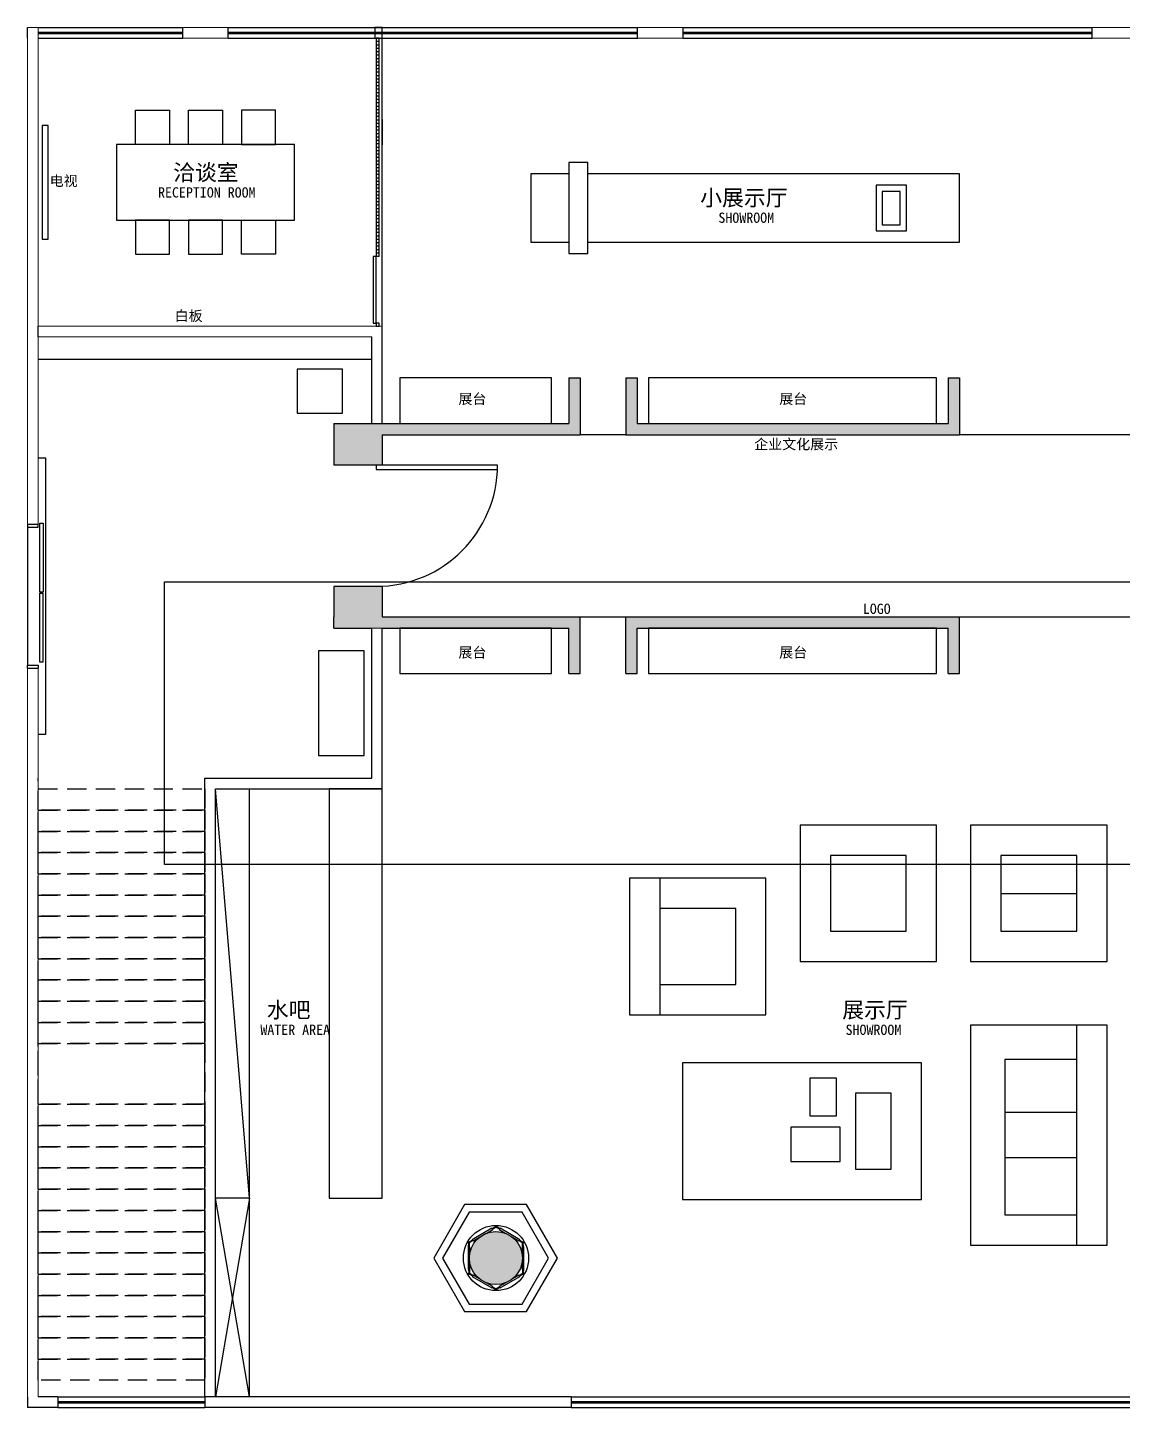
# Model space of a CAD drawing. Header units: millimetres. Extents: x 5625199 to 7433318, y -3316392 to -2552493.
# Drawn here: x 6339836 to 6354281, y -2659470 to -2641270 of the extents above; entities that cross this region are included whole.
import ezdxf

# ---------------------------------------------------------------- set-up
doc = ezdxf.new("R2010")
doc.units = ezdxf.units.MM
doc.linetypes.add('DASHEDX2', pattern=[38.1, 25.4, -12.7])
for name, color, linetype in [('155', 155, 'Continuous'), ('250', 250, 'Continuous'), ('PL-固定家具', 155, 'Continuous'), ('PL-固定落地', 155, 'Continuous'), ('PL-文字标注', 2, 'Continuous'), ('PL-新建墙体', 5, 'Continuous'), ('PL-活动家具', 15, 'Continuous'), ('PL-门', 4, 'Continuous')]:
    doc.layers.add(name, color=color, linetype=linetype)
doc.styles.add('黑体', font='simhei.ttf')

msp = doc.modelspace()

# ---------------------------------------------------------------- hatches: boundary and pattern name
at = {"layer": 'PL-新建墙体'}
h = msp.add_hatch(dxfattribs=at)
h.set_pattern_fill('AR-B88', color=250, scale=0.5, angle=90)
h.set_pattern_definition([(90, (712529.16, -478710.26), (-101.6, 3e-14), []), (180, (712529.16, -478710.264), (-101.6, -50.8), [101.6, -101.6])])
h.paths.add_polyline_path([(6344375.73, -2646489.93), (6343875.73, -2646489.93), (6343875.73, -2646639.93), (6343875.74, -2647039.93), (6344515.73, -2647039.93), (6344515.73, -2646639.93), (6347126.85, -2646639.93), (6347126.85, -2645889.93), (6346976.85, -2645889.93), (6346976.85, -2646489.93), (6344515.73, -2646489.93)])
h.paths.add_polyline_path([(6343875.73, -2649039.93), (6343875.82, -2649189.93), (6344375.73, -2649189.93), (6344515.99, -2649189.93), (6346976.85, -2649189.93), (6346976.85, -2649789.93), (6347126.85, -2649789.93), (6347126.85, -2649039.93), (6344515.73, -2649039.93), (6344515.73, -2648639.93), (6343875.8, -2648639.93)])
h.paths.add_polyline_path([(6347726.85, -2649039.93), (6347726.85, -2649789.93), (6347876.85, -2649789.93), (6347876.85, -2649189.93), (6351980.47, -2649189.93), (6351980.47, -2649789.93), (6352130.47, -2649789.93), (6352130.47, -2649039.93)])
h.paths.add_polyline_path([(6352130.47, -2646639.93), (6352130.47, -2645889.93), (6351980.47, -2645889.93), (6351980.47, -2646489.93), (6347876.85, -2646489.93), (6347876.85, -2645889.93), (6347726.85, -2645889.93), (6347726.85, -2646639.93)])
h.paths.add_polyline_path([(6358975.76, -2646639.93), (6358975.76, -2645889.93), (6358825.76, -2645889.93), (6358825.76, -2646489.93), (6354680.47, -2646489.93), (6354680.47, -2645889.93), (6354530.47, -2645889.93), (6354530.47, -2646639.93)])
h.paths.add_polyline_path([(6354530.47, -2649039.93), (6354530.47, -2649789.93), (6354680.47, -2649789.93), (6354680.47, -2649189.93), (6358825.76, -2649189.93), (6358825.76, -2649789.93), (6358975.76, -2649789.93), (6358975.76, -2649039.93)])
h.paths.add_polyline_path([(6361545.11, -2641269.82), (6361545.11, -2641329.82), (6361545.11, -2641349.82), (6361545.11, -2641409.82), (6362145.11, -2641409.82), (6362145.11, -2641809.82), (6362295.11, -2641809.82), (6362295.11, -2641409.82), (6362415.7, -2641409.82), (6362415.7, -2641269.82)])
h.paths.add_polyline_path([(6360485.63, -2655323.37, 1), (6359785.63, -2655323.37, 1)])
h.paths.add_polyline_path([(6346365.71, -2657499.99, 1), (6345665.71, -2657499.99, 1)])

# ---------------------------------------------------------------- linework, layer by layer
at = {"color": 255, "ltscale": 500}
for p, q in [((6339835.59, -2641409.82), (6339835.59, -2641269.82)), ((6339975.7, -2645349.82), (6339975.7, -2645209.82))]:
    msp.add_line(p, q, dxfattribs=at)
at = {"lineweight": 18}
for p, q in [((6339975.7, -2641269.82), (6339835.59, -2641269.82)), ((6339975.7, -2641269.82), (6339975.7, -2645209.82)), ((6339835.59, -2647820.31), (6339835.59, -2641409.82)), ((6339975.7, -2645349.82), (6339975.7, -2647820.31)), ((6339835.59, -2659329.99), (6339835.59, -2649720.31)), ((6339975.71, -2659329.99), (6339975.7, -2649720.31)), ((6344515.92, -2651310.04), (6342315.71, -2651310.04))]:
    msp.add_line(p, q, dxfattribs=at)
at = {"color": 250, "ltscale": 500}
for p, q in [((6339975.7, -2641269.82), (6341883.61, -2641269.82)), ((6342483.61, -2641269.82), (6347883.61, -2641269.82)), ((6348483.61, -2641269.82), (6353883.61, -2641269.82)), ((6339975.7, -2641409.82), (6341883.61, -2641409.82)), ((6342483.61, -2641409.82), (6347883.61, -2641409.82)), ((6348483.61, -2641409.82), (6353883.61, -2641409.82)), ((6339835.59, -2647860.31), (6339835.59, -2649680.31)), ((6340235.27, -2659329.99), (6342175.71, -2659329.99)), ((6347008.42, -2659329.99), (6359462.54, -2659329.99)), ((6340235.27, -2659469.99), (6342175.71, -2659469.99)), ((6347008.42, -2659469.99), (6359462.54, -2659469.99))]:
    msp.add_line(p, q, dxfattribs=at)
at = {"color": 3, "ltscale": 500}
for p, q in [((6339975.7, -2641329.82), (6341883.61, -2641329.82)), ((6339975.7, -2641349.82), (6341883.61, -2641349.82)), ((6342483.61, -2641329.82), (6347883.61, -2641329.82)), ((6342483.61, -2641349.82), (6347883.61, -2641349.82)), ((6348483.61, -2641329.82), (6353883.61, -2641329.82)), ((6348483.61, -2641349.82), (6353883.61, -2641349.82)), ((6340235.27, -2659389.99), (6342175.71, -2659389.99)), ((6347008.42, -2659389.99), (6359462.54, -2659389.99)), ((6340235.27, -2659409.99), (6342175.71, -2659409.99)), ((6347008.42, -2659409.99), (6359462.54, -2659409.99))]:
    msp.add_line(p, q, dxfattribs=at)
at = {"color": 255}
for p, q in [((6341883.61, -2641409.82), (6341883.61, -2641269.82)), ((6342483.61, -2641409.82), (6342483.61, -2641269.82)), ((6347883.61, -2641409.82), (6347883.61, -2641269.82)), ((6348483.61, -2641409.82), (6348483.61, -2641269.82)), ((6353883.61, -2641409.82), (6353883.61, -2641269.82)), ((6340235.27, -2659329.99), (6340235.27, -2659469.99)), ((6342175.71, -2659329.99), (6342175.71, -2659469.99)), ((6347008.42, -2659329.99), (6347008.42, -2659469.99)), ((6347008.42, -2659329.99), (6347008.42, -2659469.99))]:
    msp.add_line(p, q, dxfattribs=at)
at = {"color": 255, "lineweight": 9}
for p, q in [((6341883.61, -2641269.82), (6342483.61, -2641269.82)), ((6347883.61, -2641269.82), (6348483.61, -2641269.82)), ((6353883.61, -2641269.82), (6354483.61, -2641269.82)), ((6341883.61, -2641409.82), (6342483.61, -2641409.82)), ((6347883.61, -2641409.82), (6348483.61, -2641409.82)), ((6353883.61, -2641409.82), (6354483.61, -2641409.82))]:
    msp.add_line(p, q, dxfattribs=at)
at = {"color": 8, "ltscale": 500}
msp.add_line((6344515.73, -2642483.56), (6344515.73, -2642814.96), dxfattribs=at)
at = {"lineweight": 9}
for p, q in [((6339975.7, -2645209.82), (6342035.71, -2645209.82)), ((6344515.73, -2645209.82), (6342035.71, -2645209.82)), ((6342035.71, -2645209.82), (6342035.71, -2645209.82)), ((6339975.7, -2645349.82), (6342175.71, -2645349.82)), ((6344375.73, -2645349.82), (6342175.71, -2645349.82)), ((6344375.73, -2649189.93), (6344515.73, -2649189.93))]:
    msp.add_line(p, q, dxfattribs=at)
at = {"ltscale": 500}
for p, q in [((6344515.73, -2646489.93), (6344515.73, -2645209.82)), ((6344375.73, -2646489.93), (6344375.73, -2645349.82)), ((6339835.59, -2647820.31), (6339975.7, -2647820.31)), ((6344375.73, -2651170.41), (6344375.73, -2649189.93)), ((6344515.92, -2651310.04), (6344515.99, -2649189.93)), ((6339835.59, -2649720.31), (6339975.7, -2649720.31)), ((6342175.71, -2651170.41), (6344375.73, -2651170.41)), ((6342315.71, -2651310.04), (6344515.73, -2651310.04)), ((6339835.59, -2659329.99), (6339835.59, -2659469.99)), ((6340235.27, -2659329.99), (6339975.71, -2659329.99)), ((6347008.42, -2659329.99), (6342175.71, -2659329.99)), ((6340235.27, -2659469.99), (6339835.59, -2659469.99)), ((6347008.42, -2659469.99), (6342175.71, -2659469.99))]:
    msp.add_line(p, q, dxfattribs=at)
at = {"color": 255, "linetype": 'DASHEDX2', "ltscale": 10}
msp.add_line((6339975.7, -2658829.99), (6339975.7, -2651170.97), dxfattribs=at)
at = {"color": 255, "lineweight": 18}
msp.add_line((6339975.7, -2656609.42), (6339975.7, -2651170.97), dxfattribs=at)
for p, q in [((6342175.71, -2659329.99), (6342175.71, -2651170.41)), ((6342315.71, -2659329.99), (6342315.71, -2651310.04))]:
    msp.add_line(p, q)
at = {"ltscale": 500}
for points in [[(6339835.59, -2647820.31), (6339835.59, -2647860.31), (6339975.59, -2647860.31), (6339975.59, -2647820.31)], [(6339835.59, -2649720.31), (6339835.59, -2649680.31), (6339975.59, -2649680.31), (6339975.59, -2649720.31)]]:
    msp.add_lwpolyline(points, dxfattribs=at)
at = {"color": 250, "linetype": 'DASHEDX2', "ltscale": 10}
for points in [[(6339975.7, -2651311.99), (6342175.71, -2651312.07), (6342175.71, -2651592.07), (6339975.7, -2651591.99)], [(6339975.7, -2651591.99), (6342175.71, -2651592.07), (6342175.71, -2651872.07), (6339975.7, -2651871.99)], [(6339975.7, -2651871.99), (6342175.71, -2651872.07), (6342175.71, -2652152.07), (6339975.7, -2652151.99)], [(6339975.7, -2652151.99), (6342175.71, -2652152.07), (6342175.71, -2652432.07), (6339975.7, -2652431.99)], [(6339975.7, -2652431.99), (6342175.71, -2652432.07), (6342175.71, -2652712.07), (6339975.7, -2652711.99)], [(6339975.7, -2652711.99), (6342175.71, -2652712.07), (6342175.71, -2652992.07), (6339975.7, -2652991.99)], [(6339975.7, -2652991.99), (6342175.71, -2652992.07), (6342175.71, -2653272.07), (6339975.7, -2653271.99)], [(6339975.7, -2653271.99), (6342175.71, -2653272.07), (6342175.71, -2653552.07), (6339975.7, -2653551.99)], [(6339975.7, -2653551.99), (6342175.71, -2653552.07), (6342175.71, -2653832.07), (6339975.7, -2653831.99)], [(6339975.7, -2653831.99), (6342175.71, -2653832.07), (6342175.71, -2654112.07), (6339975.7, -2654111.99)], [(6339975.7, -2654111.99), (6342175.71, -2654112.07), (6342175.71, -2654392.07), (6339975.7, -2654391.99)], [(6339975.7, -2654391.99), (6342175.71, -2654392.07), (6342175.71, -2654672.07), (6339975.7, -2654671.99)], [(6339975.7, -2654671.99), (6342175.71, -2654672.07), (6342175.71, -2655472.07), (6339975.7, -2655471.99)], [(6339975.7, -2655471.99), (6342175.71, -2655472.07), (6342175.71, -2655752.07), (6339975.7, -2655751.99)], [(6339975.7, -2655751.99), (6342175.71, -2655752.07), (6342175.71, -2656032.07), (6339975.7, -2656031.99)], [(6339975.7, -2656031.99), (6342175.71, -2656032.07), (6342175.71, -2656312.07), (6339975.7, -2656311.99)], [(6339975.7, -2656311.99), (6342175.71, -2656312.07), (6342175.71, -2656592.07), (6339975.7, -2656591.99)], [(6339975.7, -2656591.99), (6342175.71, -2656592.07), (6342175.71, -2656872.07), (6339975.7, -2656871.99)], [(6339975.7, -2656871.99), (6342175.71, -2656872.07), (6342175.71, -2657152.07), (6339975.7, -2657151.99)], [(6339975.7, -2657151.99), (6342175.71, -2657152.07), (6342175.71, -2657432.07), (6339975.7, -2657431.99)], [(6339975.7, -2657431.99), (6342175.71, -2657432.07), (6342175.71, -2657712.07), (6339975.7, -2657711.99)], [(6339975.7, -2657711.99), (6342175.71, -2657712.07), (6342175.71, -2657992.07), (6339975.7, -2657991.99)], [(6339975.7, -2657991.99), (6342175.71, -2657992.07), (6342175.71, -2658272.07), (6339975.7, -2658271.99)], [(6339975.7, -2658271.99), (6342175.71, -2658272.07), (6342175.71, -2658552.07), (6339975.7, -2658551.99)], [(6339975.7, -2658551.99), (6342175.71, -2658552.07), (6342175.71, -2658832.07), (6339975.7, -2658831.99)], [(6339975.7, -2658831.99), (6342175.71, -2658832.07), (6342175.71, -2659112.07), (6339975.7, -2659111.99)]]:
    msp.add_lwpolyline(points, close=True, dxfattribs=at)
at = {"layer": '155', "color": 6, "ltscale": 500}
msp.add_lwpolyline([(6341641.86, -2648580.16), (6359844.08, -2648580.16), (6359844.08, -2652310.35), (6341641.86, -2652310.35)], close=True, dxfattribs=at)
at = {"layer": '250', "ltscale": 500}
for p, q in [((6347726.85, -2646639.93), (6347126.85, -2646639.93)), ((6354530.47, -2646639.93), (6352130.47, -2646639.93)), ((6347126.85, -2649039.93), (6347726.85, -2649039.93)), ((6352130.47, -2649039.93), (6354530.47, -2649039.93))]:
    msp.add_line(p, q, dxfattribs=at)
at = {"layer": 'PL-固定家具', "ltscale": 500}
for p, q in [((6344435.73, -2641409.71), (6344435.73, -2644289.82)), ((6344475.73, -2644289.71), (6344475.73, -2641409.71)), ((6344475.73, -2644289.82), (6344435.73, -2644289.82))]:
    msp.add_line(p, q, dxfattribs=at)
at = {"layer": 'PL-固定家具'}
msp.add_line((6344375.73, -2645649.82), (6339975.7, -2645649.82), dxfattribs=at)
at = {"layer": 'PL-固定家具', "color": 8}
for p, q in [((6345965.01, -2657111.94), (6346005.71, -2657089.75)), ((6345969.8, -2657120.72), (6346010.5, -2657098.53)), ((6346061.61, -2657120.72), (6346020.92, -2657098.53)), ((6346066.4, -2657111.94), (6346025.7, -2657089.75)), ((6345654.3, -2657349.87), (6345655.43, -2657303.53)), ((6345664.29, -2657350.11), (6345665.42, -2657303.77)), ((6345704.99, -2657262.06), (6345665.42, -2657286.21)), ((6345710.2, -2657270.6), (6345670.63, -2657294.75)), ((6346321.21, -2657270.6), (6346360.78, -2657294.75)), ((6346326.42, -2657262.06), (6346365.99, -2657286.21)), ((6346367.12, -2657350.11), (6346365.99, -2657303.77)), ((6346377.11, -2657349.87), (6346375.99, -2657303.53)), ((6345654.3, -2657650.11), (6345655.43, -2657696.46)), ((6345664.29, -2657649.87), (6345665.42, -2657696.21)), ((6345704.99, -2657737.92), (6345665.42, -2657713.77)), ((6345710.2, -2657729.38), (6345670.63, -2657705.24)), ((6346321.21, -2657729.38), (6346360.78, -2657705.24)), ((6346326.42, -2657737.92), (6346365.99, -2657713.77)), ((6346367.12, -2657649.87), (6346365.99, -2657696.21)), ((6346377.11, -2657650.11), (6346375.99, -2657696.46)), ((6345965.01, -2657888.04), (6346005.71, -2657910.24)), ((6345969.8, -2657879.26), (6346010.5, -2657901.46)), ((6346061.61, -2657879.26), (6346020.92, -2657901.46)), ((6346066.4, -2657888.04), (6346025.7, -2657910.24))]:
    msp.add_line(p, q, dxfattribs=at)
at = {"layer": 'PL-固定家具', "color": 250, "ltscale": 500}
for points in [[(6344435.73, -2641449.71), (6344475.73, -2641449.71), (6344475.73, -2641409.71), (6344435.73, -2641409.71)], [(6344435.73, -2641539.71), (6344475.73, -2641539.71), (6344475.73, -2641499.71), (6344435.73, -2641499.71)], [(6344435.73, -2641629.71), (6344475.73, -2641629.71), (6344475.73, -2641589.71), (6344435.73, -2641589.71)], [(6344435.73, -2641719.71), (6344475.73, -2641719.71), (6344475.73, -2641679.71), (6344435.73, -2641679.71)], [(6344435.73, -2641809.71), (6344475.73, -2641809.71), (6344475.73, -2641769.71), (6344435.73, -2641769.71)], [(6344435.73, -2641899.71), (6344475.73, -2641899.71), (6344475.73, -2641859.71), (6344435.73, -2641859.71)], [(6344435.73, -2641989.71), (6344475.73, -2641989.71), (6344475.73, -2641949.71), (6344435.73, -2641949.71)], [(6344435.73, -2642079.71), (6344475.73, -2642079.71), (6344475.73, -2642039.71), (6344435.73, -2642039.71)], [(6344435.73, -2642169.71), (6344475.73, -2642169.71), (6344475.73, -2642129.71), (6344435.73, -2642129.71)], [(6344435.73, -2642259.71), (6344475.73, -2642259.71), (6344475.73, -2642219.71), (6344435.73, -2642219.71)], [(6344435.73, -2642349.71), (6344475.73, -2642349.71), (6344475.73, -2642309.71), (6344435.73, -2642309.71)], [(6344435.73, -2642439.71), (6344475.73, -2642439.71), (6344475.73, -2642399.71), (6344435.73, -2642399.71)], [(6344435.73, -2642529.71), (6344475.73, -2642529.71), (6344475.73, -2642489.71), (6344435.73, -2642489.71)], [(6344435.73, -2642619.71), (6344475.73, -2642619.71), (6344475.73, -2642579.71), (6344435.73, -2642579.71)], [(6344435.73, -2642709.71), (6344475.73, -2642709.71), (6344475.73, -2642669.71), (6344435.73, -2642669.71)], [(6344435.73, -2642799.71), (6344475.73, -2642799.71), (6344475.73, -2642759.71), (6344435.73, -2642759.71)], [(6344435.73, -2642889.71), (6344475.73, -2642889.71), (6344475.73, -2642849.71), (6344435.73, -2642849.71)], [(6344435.73, -2642979.71), (6344475.73, -2642979.71), (6344475.73, -2642939.71), (6344435.73, -2642939.71)], [(6344435.73, -2643069.71), (6344475.73, -2643069.71), (6344475.73, -2643029.71), (6344435.73, -2643029.71)], [(6344435.73, -2643159.71), (6344475.73, -2643159.71), (6344475.73, -2643119.71), (6344435.73, -2643119.71)], [(6344435.73, -2643249.71), (6344475.73, -2643249.71), (6344475.73, -2643209.71), (6344435.73, -2643209.71)], [(6344435.73, -2643339.71), (6344475.73, -2643339.71), (6344475.73, -2643299.71), (6344435.73, -2643299.71)], [(6344435.73, -2643429.71), (6344475.73, -2643429.71), (6344475.73, -2643389.71), (6344435.73, -2643389.71)], [(6344435.73, -2643519.71), (6344475.73, -2643519.71), (6344475.73, -2643479.71), (6344435.73, -2643479.71)], [(6344435.73, -2643609.71), (6344475.73, -2643609.71), (6344475.73, -2643569.71), (6344435.73, -2643569.71)], [(6344435.73, -2643699.71), (6344475.73, -2643699.71), (6344475.73, -2643659.71), (6344435.73, -2643659.71)], [(6344435.73, -2643789.71), (6344475.73, -2643789.71), (6344475.73, -2643749.71), (6344435.73, -2643749.71)], [(6344435.73, -2643879.71), (6344475.73, -2643879.71), (6344475.73, -2643839.71), (6344435.73, -2643839.71)], [(6344435.73, -2643969.71), (6344475.73, -2643969.71), (6344475.73, -2643929.71), (6344435.73, -2643929.71)], [(6344435.73, -2644059.71), (6344475.73, -2644059.71), (6344475.73, -2644019.71), (6344435.73, -2644019.71)], [(6344435.73, -2644149.71), (6344475.73, -2644149.71), (6344475.73, -2644109.71), (6344435.73, -2644109.71)], [(6344435.73, -2644239.71), (6344475.73, -2644239.71), (6344475.73, -2644199.71), (6344435.73, -2644199.71)]]:
    msp.add_lwpolyline(points, close=True, dxfattribs=at)
at = {"layer": 'PL-固定家具', "ltscale": 500}
msp.add_lwpolyline([(6344435.73, -2645209.71), (6344475.73, -2645209.71), (6344475.73, -2645169.71), (6344435.73, -2645169.71)], close=True, dxfattribs=at)
at = {"layer": 'PL-固定家具', "color": 8}
for points in [[(6345885.8, -2657174.99), (6345972.4, -2657124.99), (6345962.4, -2657107.67), (6345702.6, -2657257.67), (6345712.6, -2657274.99), (6345799.2, -2657224.99)], [(6346232.21, -2657224.99), (6346318.81, -2657274.99), (6346328.81, -2657257.67), (6346069.01, -2657107.67), (6346059.01, -2657124.99), (6346145.61, -2657174.99)], [(6345669.3, -2657449.99), (6345669.3, -2657349.99), (6345649.3, -2657349.99), (6345649.3, -2657649.99), (6345669.3, -2657649.99), (6345669.3, -2657549.99)], [(6346362.12, -2657549.99), (6346362.12, -2657649.99), (6346382.12, -2657649.99), (6346382.12, -2657349.99), (6346362.12, -2657349.99), (6346362.12, -2657449.99)], [(6345799.2, -2657774.99), (6345712.6, -2657724.99), (6345702.6, -2657742.31), (6345962.4, -2657892.31), (6345972.4, -2657874.99), (6345885.8, -2657824.99)], [(6346145.61, -2657824.99), (6346059.01, -2657874.99), (6346069.01, -2657892.31), (6346328.81, -2657742.31), (6346318.81, -2657724.99), (6346232.21, -2657774.99)]]:
    msp.add_lwpolyline(points, dxfattribs=at)
at = {"layer": 'PL-固定家具', "color": 250}
msp.add_circle((6346015.71, -2657499.99), 430, dxfattribs=at)
at = {"layer": 'PL-固定家具'}
for centre in [(6346015.71, -2657089.99), (6345660.64, -2657294.99), (6346370.78, -2657294.99), (6345660.64, -2657704.99), (6346370.78, -2657704.99), (6346015.71, -2657909.99)]:
    msp.add_circle(centre, 10, dxfattribs=at)
at = {"layer": 'PL-固定落地', "color": 8, "ltscale": 500}
msp.add_line((6344515.73, -2645209.82), (6344515.73, -2641409.82), dxfattribs=at)
at = {"layer": 'PL-固定落地', "color": 250}
for p, q in [((6342765.71, -2656710.04), (6342315.71, -2651310.04)), ((6342765.71, -2656710.04), (6342315.71, -2659329.99)), ((6342765.71, -2659329.99), (6342315.71, -2656710.04))]:
    msp.add_line(p, q, dxfattribs=at)
at = {"layer": 'PL-固定落地'}
for p, q in [((6342765.71, -2659329.99), (6342765.71, -2651310.04)), ((6342765.71, -2656710.04), (6342315.71, -2656710.04))]:
    msp.add_line(p, q, dxfattribs=at)
at = {"layer": 'PL-新建墙体'}
for p, q in [((6346976.85, -2645889.93), (6347126.85, -2645889.93)), ((6346976.85, -2645889.93), (6346976.85, -2646489.93)), ((6347126.85, -2645889.93), (6347126.85, -2646639.93)), ((6347726.85, -2645889.93), (6347726.85, -2646639.93)), ((6347726.85, -2645889.93), (6347876.85, -2645889.93)), ((6347876.85, -2645889.93), (6347876.85, -2646489.93)), ((6351980.47, -2645889.93), (6352130.47, -2645889.93)), ((6351980.47, -2645889.93), (6351980.47, -2646489.93)), ((6352130.47, -2645889.93), (6352130.47, -2646639.93)), ((6343875.73, -2646489.93), (6346976.85, -2646489.93)), ((6343875.73, -2646489.93), (6343875.73, -2646639.93)), ((6343875.73, -2646639.93), (6343875.74, -2647039.93)), ((6344515.73, -2646639.93), (6347126.85, -2646639.93)), ((6344515.73, -2646639.93), (6344515.73, -2647039.93)), ((6347726.85, -2646639.93), (6352130.47, -2646639.93)), ((6347876.85, -2646489.93), (6351980.47, -2646489.93)), ((6344515.73, -2647039.93), (6343875.74, -2647039.93)), ((6343875.8, -2648639.93), (6343875.82, -2649039.93)), ((6344515.73, -2648639.93), (6343875.8, -2648639.93)), ((6344515.73, -2648639.93), (6344515.73, -2649039.93)), ((6343875.82, -2649189.93), (6343875.73, -2649039.93)), ((6343875.82, -2649189.93), (6344375.73, -2649189.93)), ((6344515.73, -2649039.93), (6347126.85, -2649039.93)), ((6344515.99, -2649189.93), (6346976.85, -2649189.93)), ((6346976.85, -2649789.93), (6346976.85, -2649189.93)), ((6347126.85, -2649789.93), (6347126.85, -2649039.93)), ((6347726.85, -2649039.93), (6352130.47, -2649039.93)), ((6347726.85, -2649789.93), (6347726.85, -2649039.93)), ((6347876.85, -2649189.93), (6351980.47, -2649189.93)), ((6347876.85, -2649789.93), (6347876.85, -2649189.93)), ((6351980.47, -2649789.93), (6351980.47, -2649189.93)), ((6352130.47, -2649789.93), (6352130.47, -2649039.93)), ((6346976.85, -2649789.93), (6347126.85, -2649789.93)), ((6347726.85, -2649789.93), (6347876.85, -2649789.93)), ((6351980.47, -2649789.93), (6352130.47, -2649789.93))]:
    msp.add_line(p, q, dxfattribs=at)
msp.add_lwpolyline([(6344415.73, -2641409.82), (6344515.73, -2641409.82), (6344515.73, -2641269.82), (6344415.73, -2641269.82)], close=True, dxfattribs=at)
msp.add_circle((6346015.71, -2657499.99), 350, dxfattribs=at)
at = {"layer": 'PL-活动家具', "color": 250}
for p, q in [((6348178.11, -2652489.93), (6348178.11, -2654289.93)), ((6352678.11, -2652689.93), (6353678.11, -2652689.93)), ((6349178.11, -2652889.93), (6348178.11, -2652889.93)), ((6349178.11, -2653889.93), (6349178.11, -2652889.93)), ((6348178.11, -2653889.93), (6349178.11, -2653889.93)), ((6353678.11, -2657329.99), (6353678.11, -2654429.99)), ((6353678.11, -2654879.99), (6352728.11, -2654879.99)), ((6352728.11, -2654879.99), (6352728.11, -2656929.99)), ((6353678.11, -2655579.99), (6352728.11, -2655579.99)), ((6353678.11, -2656179.99), (6352728.11, -2656179.99)), ((6352728.11, -2656929.99), (6353678.11, -2656929.99))]:
    msp.add_line(p, q, dxfattribs=at)
at = {"layer": 'PL-活动家具', "color": 8}
for points in [[(6341708.61, -2642359.82), (6341708.61, -2642809.82), (6341258.61, -2642809.82), (6341258.61, -2642359.82)], [(6342408.61, -2642359.82), (6342408.61, -2642809.82), (6341958.61, -2642809.82), (6341958.61, -2642359.82)], [(6342658.61, -2642359.82), (6342658.61, -2642809.82), (6343108.61, -2642809.82), (6343108.61, -2642359.82)], [(6341708.61, -2644259.82), (6341708.61, -2643809.82), (6341258.61, -2643809.82), (6341258.61, -2644259.82)], [(6342408.61, -2644259.82), (6342408.61, -2643809.82), (6341958.61, -2643809.82), (6341958.61, -2644259.82)], [(6342658.61, -2644259.82), (6342658.61, -2643809.82), (6343108.61, -2643809.82), (6343108.61, -2644259.82)], [(6350028.11, -2653589.93), (6351828.11, -2653589.93), (6351828.11, -2651789.93), (6350028.11, -2651789.93)], [(6352278.11, -2653589.93), (6354078.11, -2653589.93), (6354078.11, -2651789.93), (6352278.11, -2651789.93)], [(6347778.11, -2654289.93), (6349578.11, -2654289.93), (6349578.11, -2652489.93), (6347778.11, -2652489.93)], [(6352278.11, -2657329.99), (6354078.11, -2657329.99), (6354078.11, -2654429.99), (6352278.11, -2654429.99)], [(6348478.11, -2656725.68), (6351628.11, -2656725.68), (6351628.11, -2654925.68), (6348478.11, -2654925.68)]]:
    msp.add_lwpolyline(points, close=True, dxfattribs=at)
at = {"layer": 'PL-活动家具'}
for points in [[(6340028.61, -2642559.82), (6340028.61, -2644059.82), (6340108.61, -2644059.82), (6340108.61, -2642559.82)], [(6341008.61, -2643809.82), (6343358.61, -2643809.82), (6343358.61, -2642809.82), (6341008.61, -2642809.82)], [(6346976.85, -2643049.87), (6346976.85, -2644249.87), (6347226.85, -2644249.87), (6347226.85, -2643049.87)], [(6351030.47, -2643949.87), (6351430.47, -2643949.87), (6351430.47, -2643349.87), (6351030.47, -2643349.87)], [(6343392.57, -2645776.55), (6343392.57, -2646357.03), (6343992.57, -2646357.03), (6343992.57, -2645776.55)], [(6344746.42, -2646489.93), (6346746.42, -2646489.93), (6346746.42, -2645889.93), (6344746.42, -2645889.93)], [(6348028.66, -2646489.93), (6351828.66, -2646489.93), (6351828.66, -2645889.93), (6348028.66, -2645889.93)], [(6344746.42, -2649789.93), (6346746.42, -2649789.93), (6346746.42, -2649189.93), (6344746.42, -2649189.93)], [(6348028.66, -2649789.93), (6351828.66, -2649789.93), (6351828.66, -2649189.93), (6348028.66, -2649189.93)], [(6343675.73, -2649489.93), (6343675.73, -2650870.41), (6344275.73, -2650870.41), (6344275.73, -2649489.93)], [(6343815.92, -2651310.04), (6343815.92, -2656710.04), (6344515.92, -2656710.04), (6344515.92, -2651310.04)], [(6345601.98, -2656794.18), (6345194.25, -2657500.4), (6345601.98, -2658206.61), (6346417.45, -2658206.61), (6346825.19, -2657500.4), (6346417.45, -2656794.18)], [(6345659.72, -2656894.18), (6345309.72, -2657500.4), (6345659.72, -2658106.61), (6346359.72, -2658106.61), (6346709.72, -2657500.4), (6346359.72, -2656894.18)]]:
    msp.add_lwpolyline(points, close=True, dxfattribs=at)
for points in [[(6346976.85, -2643199.87), (6346476.85, -2643199.87), (6346476.85, -2644099.87), (6346976.85, -2644099.87)], [(6347226.85, -2644099.87), (6352130.47, -2644099.87), (6352130.47, -2643199.87), (6347226.85, -2643199.87)]]:
    msp.add_lwpolyline(points, dxfattribs=at)
at = {"layer": 'PL-活动家具', "color": 250}
for points in [[(6351110.47, -2643869.87), (6351350.47, -2643869.87), (6351350.47, -2643429.87), (6351110.47, -2643429.87)], [(6350428.11, -2653189.93), (6351428.11, -2653189.93), (6351428.11, -2652189.93), (6350428.11, -2652189.93)], [(6352678.11, -2653189.93), (6353678.11, -2653189.93), (6353678.11, -2652189.93), (6352678.11, -2652189.93)], [(6350158.11, -2655625.68), (6350508.11, -2655625.68), (6350508.11, -2655125.68), (6350158.11, -2655125.68)], [(6350758.11, -2656325.68), (6351228.11, -2656325.68), (6351228.11, -2655325.68), (6350758.11, -2655325.68)], [(6349908.11, -2656225.68), (6350558.11, -2656225.68), (6350558.11, -2655775.68), (6349908.11, -2655775.68)]]:
    msp.add_lwpolyline(points, close=True, dxfattribs=at)
at = {"layer": 'PL-门', "color": 250, "ltscale": 500}
for p, q in [((6340075.66, -2646950.31), (6339975.7, -2646950.31)), ((6340075.66, -2650590.31), (6340075.66, -2646950.31)), ((6339975.59, -2650590.31), (6340075.66, -2650590.31))]:
    msp.add_line(p, q, dxfattribs=at)
at = {"layer": 'PL-门'}
for points in [[(6344435.73, -2645169.71), (6344435.73, -2644289.71), (6344395.73, -2644289.71), (6344395.73, -2645169.71)], [(6346035.73, -2647099.93), (6346035.73, -2647039.93), (6344435.73, -2647039.93), (6344435.73, -2647099.93)]]:
    msp.add_lwpolyline(points, close=True, dxfattribs=at)
at = {"layer": 'PL-门', "color": 4, "ltscale": 500}
for points in [[(6340039.17, -2647807.5), (6340039.17, -2648717.5), (6339999.17, -2648717.5), (6339999.17, -2647807.5)], [(6340038.73, -2648730.81), (6340038.73, -2649640.81), (6339998.73, -2649640.81), (6339998.73, -2648730.81)]]:
    msp.add_lwpolyline(points, close=True, dxfattribs=at)
at = {"layer": 'PL-门', "color": 250}
msp.add_arc((6344435.73, -2647039.93), 1600, 270, 0, dxfattribs=at)

# ---------------------------------------------------------------- texts
at = {"layer": 'PL-文字标注', "color": 2, "style": '黑体'}
for s, height, p in [('电视', 135.168, (6340127.5, -2643358.74)), ('洽谈室', 211.2, (6341756.06, -2643285.76)), ('RECEPTION ROOM', 135.168, (6341556.49, -2643511.39)), ('小展示厅', 211.2, (6348710.37, -2643619.59)), ('SHOWROOM', 135.168, (6348950.25, -2643845.21)), ('白板', 135.168, (6341776.68, -2645139.17)), ('展台', 135.168, (6345520.35, -2646234.52)), ('展台', 135.168, (6349753.53, -2646234.52)), ('企业文化展示', 135.168, (6349423.7, -2646832.84)), ('LOGO', 135.168, (6350856.08, -2649003.65)), ('展台', 135.168, (6345520.35, -2649579.1)), ('展台', 135.168, (6349753.53, -2649579.1)), ('水吧', 211.2, (6342991.68, -2654331.27)), ('展示厅', 211.2, (6350584.15, -2654331.27)), ('WATER AREA', 135.168, (6342906.81, -2654556.89)), ('SHOWROOM', 135.168, (6350628.44, -2654556.89))]:
    msp.add_text(s, height=height, dxfattribs=at).set_placement(p)

doc.saveas('drawing.dxf')
